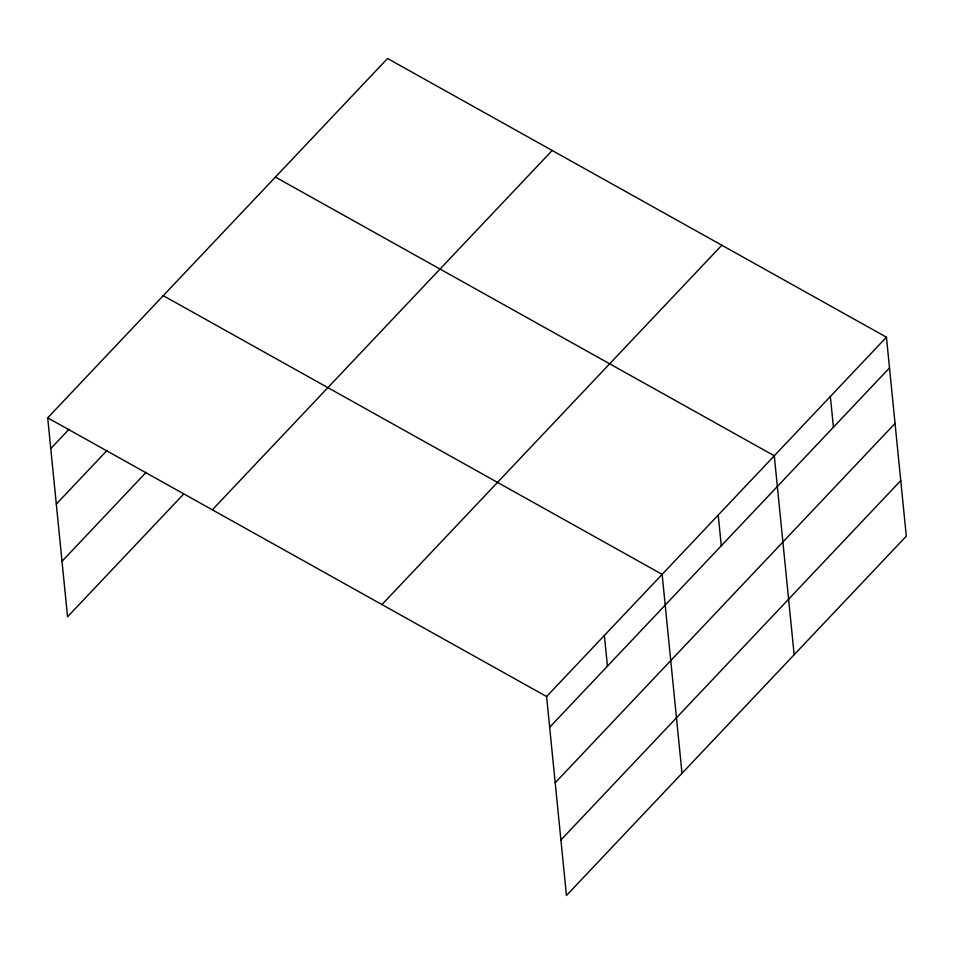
<?xml version="1.0" encoding="UTF-8"?>
<svg xmlns="http://www.w3.org/2000/svg" width="954" height="954" viewBox="0 0 954 954"><rect width="100%" height="100%" fill="white"/><g stroke="black" fill="none" stroke-linecap="round" stroke-linejoin="round"><path stroke-width="1.43" d="M183.108 494.637L67.555 616.809L47.7 417.852L387.551 58.504L886.445 337.191L906.3 536.148L566.449 895.496L546.594 696.539L886.445 337.191M50.765 448.571L69.01 429.276M56.31 504.094L106.991 450.503M62.022 561.298L146.141 472.337M212.337 509.818L552.187 150.47M381.958 604.574L721.808 245.226M549.659 727.258L889.51 367.91M555.204 782.769L895.055 423.421M560.904 839.973L900.755 480.625M275.396 177.086L774.29 455.773L794.145 654.73M163.253 295.68L662.136 574.356L682.003 773.312M47.7 417.852L546.594 696.539M830.362 396.482L833.426 427.201M718.219 515.065L721.284 545.783M604.371 635.447L607.436 666.166"/></g></svg>
